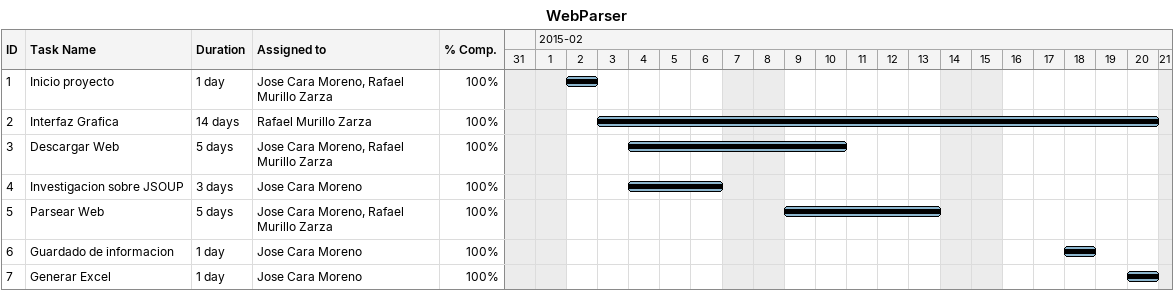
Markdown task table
WebParser

| ID | Task | Duration | Start | Finish | Resources | % complete |
|---|---|---|---|---|---|---|
| 1 | Inicio proyecto | 1d | 2015-02-02 | 2015-02-02 | Jose Cara Moreno, Rafael Murillo Zarza | 100 |
| 2 | Interfaz Grafica | 14d | 2015-02-03 | 2015-02-20 | Rafael Murillo Zarza | 100 |
| 3 | Descargar Web | 5d | 2015-02-04 | 2015-02-10 | Jose Cara Moreno, Rafael Murillo Zarza | 100 |
| 4 | Investigacion sobre JSOUP | 3d | 2015-02-04 | 2015-02-06 | Jose Cara Moreno | 100 |
| 5 | Parsear Web | 5d | 2015-02-09 | 2015-02-13 | Jose Cara Moreno, Rafael Murillo Zarza | 100 |
| 6 | Guardado de informacion | 1d | 2015-02-18 | 2015-02-18 | Jose Cara Moreno | 100 |
| 7 | Generar Excel | 1d | 2015-02-20 | 2015-02-20 | Jose Cara Moreno | 100 |
